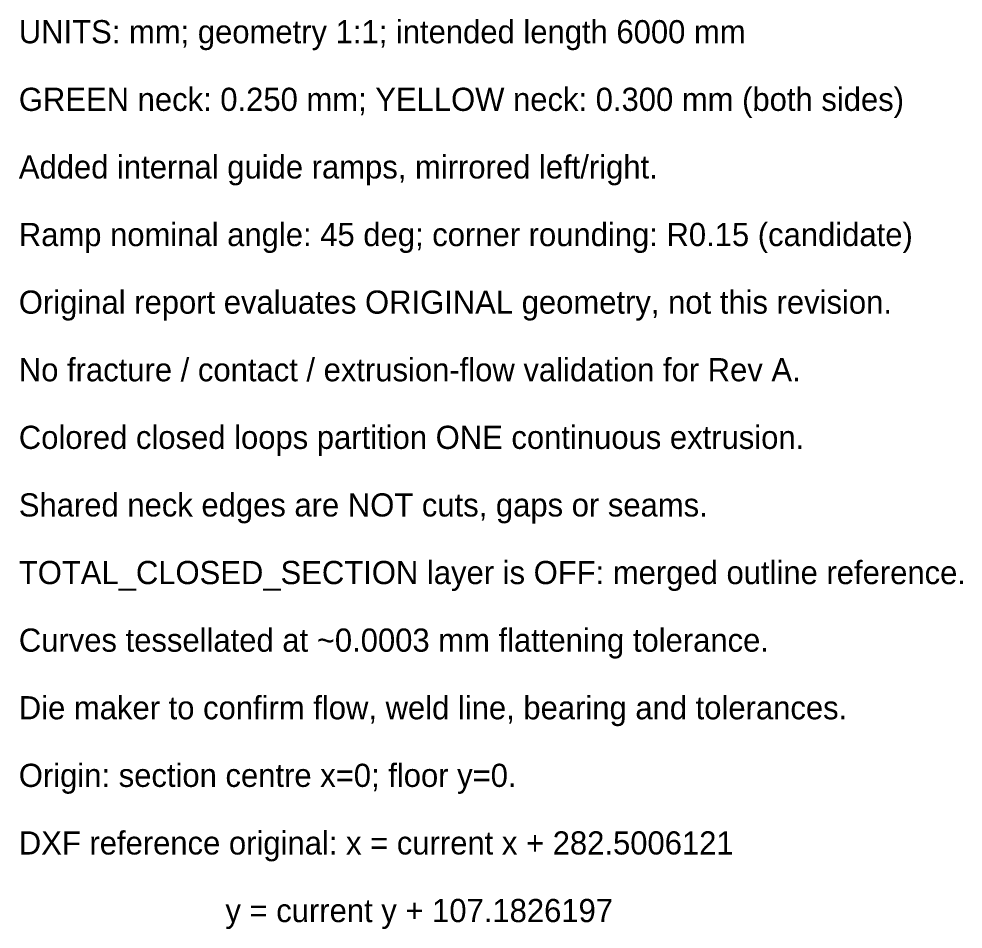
# Model space of a CAD drawing. Header units: millimetres. Extents: x -105 to 218, y 0 to 166.
# Drawn here: x 120 to 217.8, y 53.3 to 147.5 of the extents above; entities that cross this region are included whole.
import ezdxf

# ---------------------------------------------------------------- set-up
doc = ezdxf.new("R2010")
doc.units = ezdxf.units.MM
doc.layers.add('NOTES', color=1, linetype='Continuous')

msp = doc.modelspace()

# ---------------------------------------------------------------- texts
at = {"layer": 'NOTES'}
for s, p in [('UNITS: mm; geometry 1:1; intended length 6000 mm', (120, 145)), ('GREEN neck: 0.250 mm; YELLOW neck: 0.300 mm (both sides)', (120, 138)), ('Added internal guide ramps, mirrored left/right.', (120, 131)), ('Ramp nominal angle: 45 deg; corner rounding: R0.15 (candidate)', (120, 124)), ('Original report evaluates ORIGINAL geometry, not this revision.', (120, 117)), ('No fracture / contact / extrusion-flow validation for Rev A.', (120, 110)), ('Colored closed loops partition ONE continuous extrusion.', (120, 103)), ('Shared neck edges are NOT cuts, gaps or seams.', (120, 96)), ('TOTAL_CLOSED_SECTION layer is OFF: merged outline reference.', (120, 89)), ('Curves tessellated at ~0.0003 mm flattening tolerance.', (120, 82)), ('Die maker to confirm flow, weld line, bearing and tolerances.', (120, 75)), ('Origin: section centre x=0; floor y=0.', (120, 68)), ('DXF reference original: x = current x + 282.5006121', (120, 61)), ('                        y = current y + 107.1826197', (120, 54))]:
    msp.add_text(s, height=2.4, dxfattribs=at).set_placement(p)

doc.saveas('drawing.dxf')
